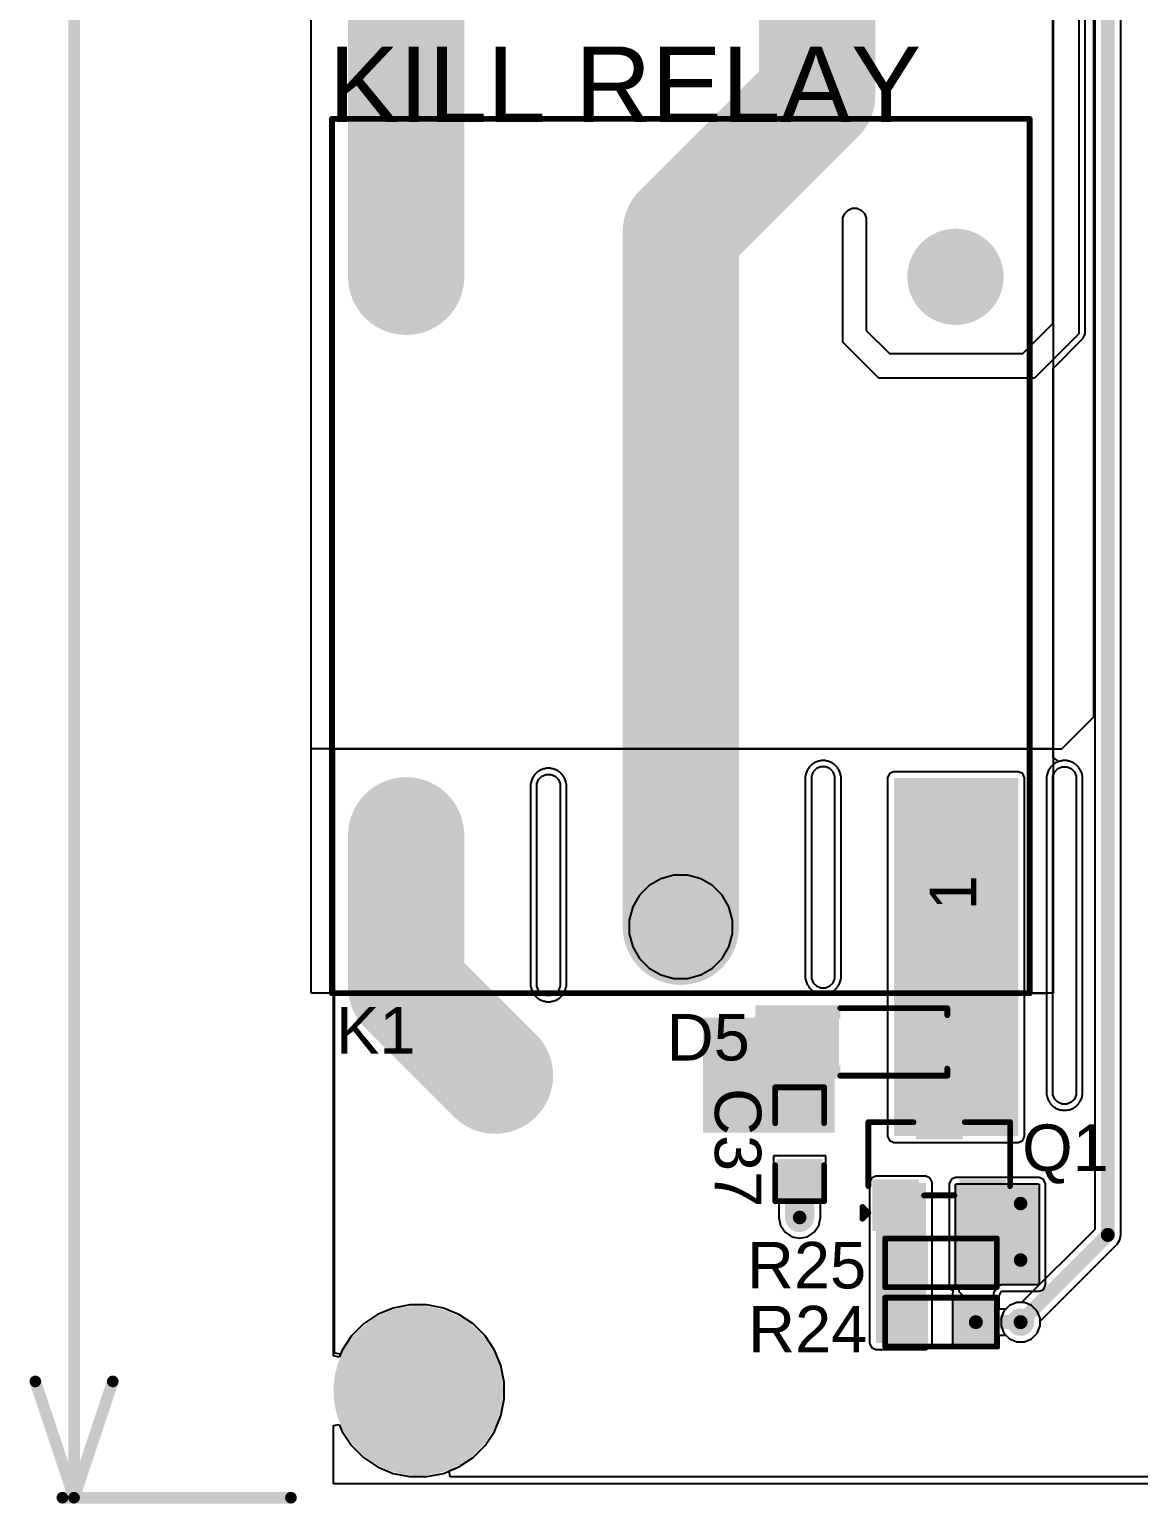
# Model space of a CAD drawing. Header units: millimetres. Extents: x -0.34 to 5.78, y -0.39 to 4.37.
# Drawn here: x -0.334 to 0.619, y -0.097 to 1.171 of the extents above; entities that cross this region are included whole.
import ezdxf

# ---------------------------------------------------------------- set-up
doc = ezdxf.new("R2010")
doc.units = ezdxf.units.MM
doc.header["$MEASUREMENT"] = 0
for name, color, linetype in [('BottomLayer', 5, 'Continuous'), ('BottomSolder', 6, 'Continuous'), ('Mechanical1', 6, 'Continuous'), ('MultiLayer', 9, 'Continuous'), ('PadHoleLayer', 156, 'Continuous'), ('TopLayer', 1, 'Continuous'), ('TopOverlay', 2, 'Continuous'), ('TopPaste', 8, 'Continuous'), ('TopSolder', 216, 'Continuous'), ('ViaHoleLayer', 16, 'Continuous')]:
    doc.layers.add(name, color=color, linetype=linetype)
doc.styles.add('Arial', font='', dxfattribs={"height": 0.2})
doc.styles.get('Arial').set_extended_font_data('Arial')

# ---------------------------------------------------------------- blocks, each defined once
blk = doc.blocks.new('R___0603_46')
at = {"layer": 'TopLayer'}
for points in [[(-0.015, 0.0175), (-0.015, -0.0175), (-0.045, -0.0175), (-0.045, 0.0175)], [(0.045, 0.0175), (0.045, -0.0175), (0.015, -0.0175), (0.015, 0.0175)]]:
    blk.add_hatch(color=1, dxfattribs=at).paths.add_polyline_path(points)
at = {"layer": 'TopPaste'}
for points in [[(-0.015, 0.0175), (-0.015, -0.0175), (-0.045, -0.0175), (-0.045, 0.0175)], [(0.045, 0.0175), (0.045, -0.0175), (0.015, -0.0175), (0.015, 0.0175)]]:
    blk.add_hatch(color=8, dxfattribs=at).paths.add_polyline_path(points)
at = {"layer": 'TopSolder'}
for points in [[(-0.011, 0.0215), (-0.011, -0.0215), (-0.049, -0.0215), (-0.049, 0.0215)], [(0.049, 0.0215), (0.049, -0.0215), (0.011, -0.0215), (0.011, 0.0215)]]:
    blk.add_hatch(color=216, dxfattribs=at).paths.add_polyline_path(points)
at = {"layer": 'TopOverlay', "const_width": 0.005}
for points in [[(0.048, 0.021), (-0.048, 0.021)], [(-0.048, 0.021), (-0.048, -0.021)], [(0.048, 0.021), (0.048, -0.021)], [(0.048, -0.021), (-0.048, -0.021)]]:
    blk.add_lwpolyline(points, dxfattribs=at)
at = {"layer": 'TopOverlay', "const_width": 0.0025}
for points in [[(-0.04925, 0.021, 1), (-0.04675, 0.021, 1)], [(-0.04925, 0.021, 1), (-0.04675, 0.021, 1)], [(0.04675, 0.021, 1), (0.04925, 0.021, 1)], [(0.04675, 0.021, 1), (0.04925, 0.021, 1)], [(-0.04925, -0.021, 1), (-0.04675, -0.021, 1)], [(-0.04925, -0.021, 1), (-0.04675, -0.021, 1)], [(0.04675, -0.021, 1), (0.04925, -0.021, 1)], [(0.04675, -0.021, 1), (0.04925, -0.021, 1)]]:
    blk.add_lwpolyline(points, format="xyb", close=True, dxfattribs=at)
blk = doc.blocks.new('R___0603_47')
at = {"layer": 'TopLayer'}
for points in [[(-0.015, 0.0175), (-0.015, -0.0175), (-0.045, -0.0175), (-0.045, 0.0175)], [(0.045, 0.0175), (0.045, -0.0175), (0.015, -0.0175), (0.015, 0.0175)]]:
    blk.add_hatch(color=1, dxfattribs=at).paths.add_polyline_path(points)
at = {"layer": 'TopPaste'}
for points in [[(-0.015, 0.0175), (-0.015, -0.0175), (-0.045, -0.0175), (-0.045, 0.0175)], [(0.045, 0.0175), (0.045, -0.0175), (0.015, -0.0175), (0.015, 0.0175)]]:
    blk.add_hatch(color=8, dxfattribs=at).paths.add_polyline_path(points)
at = {"layer": 'TopSolder'}
for points in [[(-0.011, 0.0215), (-0.011, -0.0215), (-0.049, -0.0215), (-0.049, 0.0215)], [(0.049, 0.0215), (0.049, -0.0215), (0.011, -0.0215), (0.011, 0.0215)]]:
    blk.add_hatch(color=216, dxfattribs=at).paths.add_polyline_path(points)
at = {"layer": 'TopOverlay', "const_width": 0.005}
for points in [[(0.048, 0.021), (-0.048, 0.021)], [(-0.048, 0.021), (-0.048, -0.021)], [(0.048, 0.021), (0.048, -0.021)], [(0.048, -0.021), (-0.048, -0.021)]]:
    blk.add_lwpolyline(points, dxfattribs=at)
at = {"layer": 'TopOverlay', "const_width": 0.0025}
for points in [[(-0.04925, 0.021, 1), (-0.04675, 0.021, 1)], [(-0.04925, 0.021, 1), (-0.04675, 0.021, 1)], [(0.04675, 0.021, 1), (0.04925, 0.021, 1)], [(0.04675, 0.021, 1), (0.04925, 0.021, 1)], [(-0.04925, -0.021, 1), (-0.04675, -0.021, 1)], [(-0.04925, -0.021, 1), (-0.04675, -0.021, 1)], [(0.04675, -0.021, 1), (0.04925, -0.021, 1)], [(0.04675, -0.021, 1), (0.04925, -0.021, 1)]]:
    blk.add_lwpolyline(points, format="xyb", close=True, dxfattribs=at)
blk = doc.blocks.new('SOT_23_72')
at = {"layer": 'TopLayer'}
for points in [[(-0.0161, 0.0575), (0.0161, 0.0575), (0.0161, 0.0213), (-0.0161, 0.0213)], [(-0.0535, -0.0213), (-0.0213, -0.0213), (-0.0213, -0.0575), (-0.0535, -0.0575)], [(0.0213, -0.0213), (0.0535, -0.0213), (0.0535, -0.0575), (0.0213, -0.0575)]]:
    blk.add_hatch(color=1, dxfattribs=at).paths.add_polyline_path(points)
at = {"layer": 'TopPaste'}
for points in [[(-0.0161, 0.0575), (0.0161, 0.0575), (0.0161, 0.0213), (-0.0161, 0.0213)], [(-0.0535, -0.0213), (-0.0213, -0.0213), (-0.0213, -0.0575), (-0.0535, -0.0575)], [(0.0213, -0.0213), (0.0535, -0.0213), (0.0535, -0.0575), (0.0213, -0.0575)]]:
    blk.add_hatch(color=8, dxfattribs=at).paths.add_polyline_path(points)
at = {"layer": 'TopSolder'}
for points in [[(-0.0201, 0.0615), (0.0201, 0.0615), (0.0201, 0.0173), (-0.0201, 0.0173)], [(-0.0575, -0.0173), (-0.0173, -0.0173), (-0.0173, -0.0615), (-0.0575, -0.0615)], [(0.0173, -0.0173), (0.0575, -0.0173), (0.0575, -0.0615), (0.0173, -0.0615)]]:
    blk.add_hatch(color=216, dxfattribs=at).paths.add_polyline_path(points)
at = {"layer": 'TopOverlay', "const_width": 0.005}
for points in [[(-0.061, -0.023), (-0.061, 0.032)], [(-0.061, 0.032), (-0.022, 0.032)], [(0.022, 0.032), (0.061, 0.032)], [(0.061, -0.023), (0.061, 0.032)], [(-0.013, -0.031), (0.013, -0.031)], [(-0.066, -0.041), (-0.061, -0.046)], [(-0.066, -0.051), (-0.066, -0.041)], [(-0.066, -0.051), (-0.061, -0.046)]]:
    blk.add_lwpolyline(points, dxfattribs=at)
at = {"layer": 'TopOverlay', "const_width": 0.0025}
for points in [[(-0.0622, 0.032, 1), (-0.0597, 0.032, 1)], [(-0.0622, 0.032, 1), (-0.0597, 0.032, 1)], [(-0.0232, 0.032, 1), (-0.0208, 0.032, 1)], [(0.0208, 0.032, 1), (0.0232, 0.032, 1)], [(0.0597, 0.032, 1), (0.0622, 0.032, 1)], [(0.0597, 0.032, 1), (0.0622, 0.032, 1)], [(-0.0622, -0.023, 1), (-0.0597, -0.023, 1)], [(0.0597, -0.023, 1), (0.0622, -0.023, 1)], [(-0.0143, -0.031, 1), (-0.0118, -0.031, 1)], [(0.0118, -0.031, 1), (0.0143, -0.031, 1)], [(-0.0673, -0.041, 1), (-0.0648, -0.041, 1)], [(-0.0673, -0.041, 1), (-0.0648, -0.041, 1)], [(-0.0673, -0.051, 1), (-0.0648, -0.051, 1)], [(-0.0673, -0.051, 1), (-0.0648, -0.051, 1)], [(-0.0622, -0.046, 1), (-0.0597, -0.046, 1)], [(-0.0622, -0.046, 1), (-0.0597, -0.046, 1)]]:
    blk.add_lwpolyline(points, format="xyb", close=True, dxfattribs=at)
blk = doc.blocks.new('HF3FA_012_ZSTF_136__257__85')
at = {"layer": 'BottomLayer'}
h = blk.add_hatch(color=5, dxfattribs=at)
edge = h.paths.add_edge_path()
edge.add_arc((-0.2008, 0.2362), 0.0394, 0, 360)
h = blk.add_hatch(color=5, dxfattribs=at)
edge = h.paths.add_edge_path()
edge.add_arc((0.2795, 0.2362), 0.0394, 0, 360)
h = blk.add_hatch(color=5, dxfattribs=at)
edge = h.paths.add_edge_path()
edge.add_arc((-0.2795, 0), 0.0394, 0, 360)
blk.add_hatch(color=5, dxfattribs=at).paths.add_polyline_path([(-0.2402, -0.1968), (-0.1614, -0.1968), (-0.1614, -0.2756), (-0.2402, -0.2756)])
h = blk.add_hatch(color=5, dxfattribs=at)
edge = h.paths.add_edge_path()
edge.add_arc((0.2795, -0.2362), 0.0394, 0, 360)
at = {"layer": 'BottomSolder'}
h = blk.add_hatch(color=6, dxfattribs=at)
edge = h.paths.add_edge_path()
edge.add_arc((-0.2008, 0.2362), 0.0414, 0, 360)
h = blk.add_hatch(color=6, dxfattribs=at)
edge = h.paths.add_edge_path()
edge.add_arc((0.2795, 0.2362), 0.0414, 0, 360)
h = blk.add_hatch(color=6, dxfattribs=at)
edge = h.paths.add_edge_path()
edge.add_arc((-0.2795, 0), 0.0414, 0, 360)
blk.add_hatch(color=6, dxfattribs=at).paths.add_polyline_path([(-0.2422, -0.1948), (-0.1594, -0.1948), (-0.1594, -0.2776), (-0.2422, -0.2776)])
h = blk.add_hatch(color=6, dxfattribs=at)
edge = h.paths.add_edge_path()
edge.add_arc((0.2795, -0.2362), 0.0414, 0, 360)
at = {"layer": 'MultiLayer'}
h = blk.add_hatch(color=9, dxfattribs=at)
edge = h.paths.add_edge_path()
edge.add_arc((-0.2008, 0.2362), 0.0394, 0, 360)
h = blk.add_hatch(color=9, dxfattribs=at)
edge = h.paths.add_edge_path()
edge.add_arc((0.2795, 0.2362), 0.0394, 0, 360)
h = blk.add_hatch(color=9, dxfattribs=at)
edge = h.paths.add_edge_path()
edge.add_arc((-0.2795, 0), 0.0394, 0, 360)
blk.add_hatch(color=9, dxfattribs=at).paths.add_polyline_path([(-0.2402, -0.1968), (-0.1614, -0.1968), (-0.1614, -0.2756), (-0.2402, -0.2756)])
h = blk.add_hatch(color=9, dxfattribs=at)
edge = h.paths.add_edge_path()
edge.add_arc((0.2795, -0.2362), 0.0394, 0, 360)
at = {"layer": 'PadHoleLayer'}
h = blk.add_hatch(color=156, dxfattribs=at)
edge = h.paths.add_edge_path()
edge.add_arc((-0.2008, 0.2362), 0.0256, 0, 360)
h = blk.add_hatch(color=156, dxfattribs=at)
edge = h.paths.add_edge_path()
edge.add_arc((0.2795, 0.2362), 0.0256, 0, 360)
h = blk.add_hatch(color=156, dxfattribs=at)
edge = h.paths.add_edge_path()
edge.add_arc((-0.2795, 0), 0.0256, 0, 360)
h = blk.add_hatch(color=156, dxfattribs=at)
edge = h.paths.add_edge_path()
edge.add_arc((-0.2008, -0.2362), 0.0256, 0, 360)
h = blk.add_hatch(color=156, dxfattribs=at)
edge = h.paths.add_edge_path()
edge.add_arc((0.2795, -0.2362), 0.0256, 0, 360)
at = {"layer": 'TopLayer'}
h = blk.add_hatch(color=1, dxfattribs=at)
edge = h.paths.add_edge_path()
edge.add_arc((-0.2008, 0.2362), 0.0394, 0, 360)
h = blk.add_hatch(color=1, dxfattribs=at)
edge = h.paths.add_edge_path()
edge.add_arc((0.2795, 0.2362), 0.0394, 0, 360)
h = blk.add_hatch(color=1, dxfattribs=at)
edge = h.paths.add_edge_path()
edge.add_arc((-0.2795, 0), 0.0394, 0, 360)
blk.add_hatch(color=1, dxfattribs=at).paths.add_polyline_path([(-0.2402, -0.1968), (-0.1614, -0.1968), (-0.1614, -0.2756), (-0.2402, -0.2756)])
h = blk.add_hatch(color=1, dxfattribs=at)
edge = h.paths.add_edge_path()
edge.add_arc((0.2795, -0.2362), 0.0394, 0, 360)
at = {"layer": 'TopSolder'}
h = blk.add_hatch(color=216, dxfattribs=at)
edge = h.paths.add_edge_path()
edge.add_arc((-0.2008, 0.2362), 0.0414, 0, 360)
h = blk.add_hatch(color=216, dxfattribs=at)
edge = h.paths.add_edge_path()
edge.add_arc((0.2795, 0.2362), 0.0414, 0, 360)
h = blk.add_hatch(color=216, dxfattribs=at)
edge = h.paths.add_edge_path()
edge.add_arc((-0.2795, 0), 0.0414, 0, 360)
blk.add_hatch(color=216, dxfattribs=at).paths.add_polyline_path([(-0.2422, -0.1948), (-0.1594, -0.1948), (-0.1594, -0.2776), (-0.2422, -0.2776)])
h = blk.add_hatch(color=216, dxfattribs=at)
edge = h.paths.add_edge_path()
edge.add_arc((0.2795, -0.2362), 0.0414, 0, 360)
at = {"layer": 'TopOverlay', "const_width": 0.005}
for points in [[(0.4154, 0.3), (-0.3366, 0.3)], [(-0.3366, 0.3), (-0.3366, -0.3)], [(0.4154, 0.3), (0.4154, -0.3)], [(0.4154, -0.3), (-0.3366, -0.3)]]:
    blk.add_lwpolyline(points, dxfattribs=at)
at = {"layer": 'TopOverlay', "const_width": 0.0025}
for points in [[(-0.3379, 0.3, 1), (-0.3354, 0.3, 1)], [(-0.3379, 0.3, 1), (-0.3354, 0.3, 1)], [(0.4141, 0.3, 1), (0.4166, 0.3, 1)], [(0.4141, 0.3, 1), (0.4166, 0.3, 1)], [(-0.3379, -0.3, 1), (-0.3354, -0.3, 1)], [(-0.3379, -0.3, 1), (-0.3354, -0.3, 1)], [(0.4141, -0.3, 1), (0.4166, -0.3, 1)], [(0.4141, -0.3, 1), (0.4166, -0.3, 1)]]:
    blk.add_lwpolyline(points, format="xyb", close=True, dxfattribs=at)
at = {"layer": 'TopOverlay'}
blk.add_text('1', height=0.04, dxfattribs=at).set_placement((-0.265, -0.254))
blk = doc.blocks.new('SOD_123_95')
at = {"layer": 'TopLayer'}
for points in [[(-0.0433, 0.0177), (-0.0433, -0.0177), (-0.0807, -0.0177), (-0.0807, 0.0177)], [(0.0807, 0.0177), (0.0807, -0.0177), (0.0433, -0.0177), (0.0433, 0.0177)]]:
    blk.add_hatch(color=1, dxfattribs=at).paths.add_polyline_path(points)
at = {"layer": 'TopOverlay'}
for points in [[(0.038, 0.02), (0.111, 0.02), (0.111, 0.0315), (0.038, 0.0315)], [(0.0835, -0.031), (0.111, -0.031), (0.111, 0.031), (0.0835, 0.031)], [(0.038, -0.0315), (0.111, -0.0315), (0.111, -0.02), (0.038, -0.02)]]:
    blk.add_hatch(color=2, dxfattribs=at).paths.add_polyline_path(points)
at = {"layer": 'TopPaste'}
for points in [[(-0.0433, 0.0177), (-0.0433, -0.0177), (-0.0807, -0.0177), (-0.0807, 0.0177)], [(0.0807, 0.0177), (0.0807, -0.0177), (0.0433, -0.0177), (0.0433, 0.0177)]]:
    blk.add_hatch(color=8, dxfattribs=at).paths.add_polyline_path(points)
at = {"layer": 'TopSolder'}
for points in [[(-0.0393, 0.0217), (-0.0393, -0.0217), (-0.0847, -0.0217), (-0.0847, 0.0217)], [(0.0847, 0.0217), (0.0847, -0.0217), (0.0393, -0.0217), (0.0393, 0.0217)]]:
    blk.add_hatch(color=216, dxfattribs=at).paths.add_polyline_path(points)
at = {"layer": 'TopOverlay', "const_width": 0.005}
for points in [[(-0.054, 0.029), (-0.054, 0.023)], [(0.038, 0.029), (-0.054, 0.029)], [(-0.054, -0.023), (-0.054, -0.029)], [(0.038, -0.029), (-0.054, -0.029)]]:
    blk.add_lwpolyline(points, dxfattribs=at)
at = {"layer": 'TopOverlay', "const_width": 0.0025}
for points in [[(-0.0552, 0.029, 1), (-0.0527, 0.029, 1)], [(-0.0552, 0.029, 1), (-0.0527, 0.029, 1)], [(-0.0552, 0.023, 1), (-0.0527, 0.023, 1)], [(0.0368, 0.029, 1), (0.0393, 0.029, 1)], [(-0.0552, -0.023, 1), (-0.0527, -0.023, 1)], [(-0.0552, -0.029, 1), (-0.0527, -0.029, 1)], [(-0.0552, -0.029, 1), (-0.0527, -0.029, 1)], [(0.0368, -0.029, 1), (0.0393, -0.029, 1)]]:
    blk.add_lwpolyline(points, format="xyb", close=True, dxfattribs=at)
blk = doc.blocks.new('C___0603_113')
at = {"layer": 'TopLayer'}
for points in [[(-0.015, 0.0175), (-0.015, -0.0175), (-0.045, -0.0175), (-0.045, 0.0175)], [(0.045, 0.0175), (0.045, -0.0175), (0.015, -0.0175), (0.015, 0.0175)]]:
    blk.add_hatch(color=1, dxfattribs=at).paths.add_polyline_path(points)
at = {"layer": 'TopPaste'}
for points in [[(-0.015, 0.0175), (-0.015, -0.0175), (-0.045, -0.0175), (-0.045, 0.0175)], [(0.045, 0.0175), (0.045, -0.0175), (0.015, -0.0175), (0.015, 0.0175)]]:
    blk.add_hatch(color=8, dxfattribs=at).paths.add_polyline_path(points)
at = {"layer": 'TopSolder'}
for points in [[(-0.0126, 0.0199), (-0.0126, -0.0199), (-0.0474, -0.0199), (-0.0474, 0.0199)], [(0.0474, 0.0199), (0.0474, -0.0199), (0.0126, -0.0199), (0.0126, 0.0199)]]:
    blk.add_hatch(color=216, dxfattribs=at).paths.add_polyline_path(points)
at = {"layer": 'TopOverlay', "const_width": 0.005}
for points in [[(-0.018, 0.021), (-0.049, 0.021)], [(-0.049, -0.021), (-0.049, 0.021)], [(0.049, 0.021), (0.018, 0.021)], [(0.049, -0.021), (0.049, 0.021)], [(-0.018, -0.021), (-0.049, -0.021)], [(0.049, -0.021), (0.018, -0.021)]]:
    blk.add_lwpolyline(points, dxfattribs=at)
at = {"layer": 'TopOverlay', "const_width": 0.0025}
for points in [[(-0.0503, 0.021, 1), (-0.0478, 0.021, 1)], [(-0.0503, 0.021, 1), (-0.0478, 0.021, 1)], [(-0.0192, 0.021, 1), (-0.0168, 0.021, 1)], [(0.0168, 0.021, 1), (0.0192, 0.021, 1)], [(0.0478, 0.021, 1), (0.0503, 0.021, 1)], [(0.0478, 0.021, 1), (0.0503, 0.021, 1)], [(-0.0503, -0.021, 1), (-0.0478, -0.021, 1)], [(-0.0503, -0.021, 1), (-0.0478, -0.021, 1)], [(-0.0192, -0.021, 1), (-0.0168, -0.021, 1)], [(0.0168, -0.021, 1), (0.0192, -0.021, 1)], [(0.0478, -0.021, 1), (0.0503, -0.021, 1)], [(0.0478, -0.021, 1), (0.0503, -0.021, 1)]]:
    blk.add_lwpolyline(points, format="xyb", close=True, dxfattribs=at)

msp = doc.modelspace()

# ---------------------------------------------------------------- hatches: boundary and pattern name
at = {"layer": 'BottomLayer'}
h = msp.add_hatch(color=5, dxfattribs=at)
edge = h.paths.add_edge_path()
edge.add_arc((0.518, 0.161), 0.0118, 0, 360)
h = msp.add_hatch(color=5, dxfattribs=at)
edge = h.paths.add_edge_path()
edge.add_arc((0.328, 0.149), 0.0118, 0, 360)
h = msp.add_hatch(color=5, dxfattribs=at)
edge = h.paths.add_edge_path()
edge.add_arc((0.518, 0.1124), 0.0118, 0, 360)
h = msp.add_hatch(color=5, dxfattribs=at)
edge = h.paths.add_edge_path()
edge.add_arc((0, 0), 0.0689, 0, 360)
h = msp.add_hatch(color=5, dxfattribs=at)
edge = h.paths.add_edge_path()
edge.add_arc((0.518, 0.059), 0.0118, 0, 360)
at = {"layer": 'BottomSolder'}
h = msp.add_hatch(color=6, dxfattribs=at)
edge = h.paths.add_edge_path()
edge.add_arc((0.518, 0.161), 0.00991, 0, 360)
h = msp.add_hatch(color=6, dxfattribs=at)
edge = h.paths.add_edge_path()
edge.add_arc((0.328, 0.149), 0.00991, 0, 360)
h = msp.add_hatch(color=6, dxfattribs=at)
edge = h.paths.add_edge_path()
edge.add_arc((0.518, 0.1124), 0.00991, 0, 360)
h = msp.add_hatch(color=6, dxfattribs=at)
edge = h.paths.add_edge_path()
edge.add_arc((0, 0), 0.0729, 0, 360)
h = msp.add_hatch(color=6, dxfattribs=at)
edge = h.paths.add_edge_path()
edge.add_arc((0.518, 0.059), 0.00991, 0, 360)
at = {"layer": 'MultiLayer'}
h = msp.add_hatch(color=9, dxfattribs=at)
edge = h.paths.add_edge_path()
edge.add_arc((0, 0), 0.0689, 0, 360)
at = {"layer": 'PadHoleLayer'}
h = msp.add_hatch(color=156, dxfattribs=at)
edge = h.paths.add_edge_path()
edge.add_arc((0, 0), 0.0591, 0, 360)
at = {"layer": 'TopLayer'}
for points in [[(0.516, 0.219), (0.516, 0.527), (0.409, 0.527), (0.409, 0.219)], [(0.245, 0.222), (0.358, 0.222), (0.358, 0.321), (0.245, 0.321)], [(0.4365, 0.041), (0.4365, 0.179), (0.3935, 0.179), (0.3935, 0.041)], [(0.534, 0.091), (0.534, 0.178), (0.462, 0.178), (0.462, 0.091)]]:
    msp.add_hatch(color=1, dxfattribs=at).paths.add_polyline_path(points)
h = msp.add_hatch(color=1, dxfattribs=at)
edge = h.paths.add_edge_path()
edge.add_arc((0.518, 0.161), 0.0118, 0, 360)
h = msp.add_hatch(color=1, dxfattribs=at)
edge = h.paths.add_edge_path()
edge.add_arc((0.328, 0.149), 0.0118, 0, 360)
h = msp.add_hatch(color=1, dxfattribs=at)
edge = h.paths.add_edge_path()
edge.add_arc((0.518, 0.1124), 0.0118, 0, 360)
h = msp.add_hatch(color=1, dxfattribs=at)
edge = h.paths.add_edge_path()
edge.add_arc((0, 0), 0.0689, 0, 360)
h = msp.add_hatch(color=1, dxfattribs=at)
edge = h.paths.add_edge_path()
edge.add_arc((0.518, 0.059), 0.0118, 0, 360)
at = {"layer": 'TopSolder'}
h = msp.add_hatch(color=216, dxfattribs=at)
edge = h.paths.add_edge_path()
edge.add_arc((0.518, 0.161), 0.00991, 0, 360)
h = msp.add_hatch(color=216, dxfattribs=at)
edge = h.paths.add_edge_path()
edge.add_arc((0.328, 0.149), 0.00991, 0, 360)
h = msp.add_hatch(color=216, dxfattribs=at)
edge = h.paths.add_edge_path()
edge.add_arc((0.518, 0.1124), 0.00991, 0, 360)
h = msp.add_hatch(color=216, dxfattribs=at)
edge = h.paths.add_edge_path()
edge.add_arc((0, 0), 0.0729, 0, 360)
h = msp.add_hatch(color=216, dxfattribs=at)
edge = h.paths.add_edge_path()
edge.add_arc((0.518, 0.059), 0.00991, 0, 360)
at = {"layer": 'ViaHoleLayer'}
h = msp.add_hatch(color=16, dxfattribs=at)
edge = h.paths.add_edge_path()
edge.add_arc((0.518, 0.161), 0.00591, 0, 360)
h = msp.add_hatch(color=16, dxfattribs=at)
edge = h.paths.add_edge_path()
edge.add_arc((0.328, 0.149), 0.00591, 0, 360)
h = msp.add_hatch(color=16, dxfattribs=at)
edge = h.paths.add_edge_path()
edge.add_arc((0.518, 0.1124), 0.00591, 0, 360)
h = msp.add_hatch(color=16, dxfattribs=at)
edge = h.paths.add_edge_path()
edge.add_arc((0.518, 0.059), 0.00591, 0, 360)

# ---------------------------------------------------------------- linework, layer by layer
at = {"layer": 'BottomLayer'}
for p, q in [((-0.092, 0.342), (-0.092, 1.782)), ((0.5818, 1.7004), (0.5818, 0.1386)), ((0.6042, 0.134), (0.6042, 1.705)), ((0.546, 1.6476), (0.546, 0.342)), ((0.5734, 0.909), (0.5734, 1.19)), ((0.546, 0.8793), (0.5718, 0.9052)), ((0.5718, 0.9052), (0.5734, 0.909)), ((0.5734, 0.909), (0.5734, 0.909)), ((0.546, 0.5446), (0.546, 0.8793)), ((0.551, 0.5413), (0.546, 0.5446)), ((0.5517, 0.5416), (0.551, 0.5413)), ((0.5528, 0.5416), (0.5517, 0.5416)), ((0.5538, 0.5421), (0.5528, 0.5416)), ((0.5578, 0.5421), (0.5538, 0.5421)), ((0.5588, 0.5416), (0.5578, 0.5421)), ((0.5598, 0.5416), (0.5588, 0.5416)), ((0.5635, 0.5401), (0.5598, 0.5416)), ((0.5643, 0.5394), (0.5635, 0.5401)), ((0.5653, 0.5389), (0.5643, 0.5394)), ((0.5681, 0.5361), (0.5653, 0.5389)), ((0.5685, 0.5351), (0.5681, 0.5361)), ((0.5693, 0.5344), (0.5685, 0.5351)), ((0.5708, 0.5307), (0.5693, 0.5344)), ((0.5708, 0.5296), (0.5708, 0.5307)), ((0.5712, 0.5286), (0.5708, 0.5296)), ((0.5712, 0.2546), (0.5712, 0.5286)), ((0.546, 0.342), (-0.092, 0.342)), ((-0.073, 0.0299), (-0.073, 0.342)), ((-0.073, 0.342), (0.0988, 0.342)), ((0.0988, 0.342), (0.0993, 0.3415)), ((0.0993, 0.3415), (0.0997, 0.3405)), ((0.0997, 0.3405), (0.1025, 0.3377)), ((0.1025, 0.3377), (0.1035, 0.3373)), ((0.1035, 0.3373), (0.1043, 0.3365)), ((0.1043, 0.3365), (0.1079, 0.335)), ((0.1079, 0.335), (0.109, 0.335)), ((0.109, 0.335), (0.11, 0.3346)), ((0.11, 0.3346), (0.114, 0.3346)), ((0.114, 0.3346), (0.115, 0.335)), ((0.115, 0.335), (0.1161, 0.335)), ((0.1161, 0.335), (0.1197, 0.3365)), ((0.1197, 0.3365), (0.1205, 0.3373)), ((0.1205, 0.3373), (0.1215, 0.3377)), ((0.1215, 0.3377), (0.1243, 0.3405)), ((0.1243, 0.3405), (0.1247, 0.3415)), ((0.1247, 0.3415), (0.1252, 0.342)), ((0.1252, 0.342), (0.3432, 0.342)), ((0.3432, 0.342), (0.3442, 0.3416)), ((0.3442, 0.3416), (0.3452, 0.3416)), ((0.3452, 0.3416), (0.3462, 0.3412)), ((0.3462, 0.3412), (0.3502, 0.3412)), ((0.3502, 0.3412), (0.3512, 0.3416)), ((0.3512, 0.3416), (0.3523, 0.3416)), ((0.3523, 0.3416), (0.3533, 0.342)), ((0.3533, 0.342), (0.5404, 0.342)), ((0.5404, 0.342), (0.5404, 0.2546)), ((0.5404, 0.2546), (0.5408, 0.2536)), ((0.5408, 0.2536), (0.5408, 0.2525)), ((0.5708, 0.2536), (0.5712, 0.2546)), ((0.5708, 0.2525), (0.5708, 0.2536)), ((0.5408, 0.2525), (0.5423, 0.2489)), ((0.5423, 0.2489), (0.5431, 0.2481)), ((0.5431, 0.2481), (0.5435, 0.2471)), ((0.5435, 0.2471), (0.5463, 0.2443)), ((0.5463, 0.2443), (0.5473, 0.2439)), ((0.5473, 0.2439), (0.548, 0.2431)), ((0.548, 0.2431), (0.5517, 0.2416)), ((0.5517, 0.2416), (0.5528, 0.2416)), ((0.5528, 0.2416), (0.5538, 0.2412)), ((0.5538, 0.2412), (0.5578, 0.2412)), ((0.5578, 0.2412), (0.5588, 0.2416)), ((0.5588, 0.2416), (0.5598, 0.2416)), ((0.5598, 0.2416), (0.5635, 0.2431)), ((0.5635, 0.2431), (0.5643, 0.2439)), ((0.5643, 0.2439), (0.5653, 0.2443)), ((0.5653, 0.2443), (0.5681, 0.2471)), ((0.5681, 0.2471), (0.5685, 0.2481)), ((0.5685, 0.2481), (0.5693, 0.2489)), ((0.5693, 0.2489), (0.5708, 0.2525)), ((0.5818, 0.1386), (0.5189, 0.0758)), ((0.6009, 0.1261), (0.6034, 0.1297)), ((0.6034, 0.1297), (0.6042, 0.134)), ((0.5348, 0.0599), (0.6009, 0.1261)), ((0.6009, 0.1261), (0.6009, 0.1261)), ((-0.035, 0.0655), (-0.0471, 0.0574)), ((-0.0216, 0.0711), (-0.035, 0.0655)), ((-0.0073, 0.0739), (-0.0216, 0.0711)), ((0.0073, 0.0739), (-0.0073, 0.0739)), ((0.0216, 0.0711), (0.0073, 0.0739)), ((0.035, 0.0655), (0.0216, 0.0711)), ((0.0471, 0.0574), (0.035, 0.0655)), ((0.5037, 0.0685), (0.5012, 0.0623)), ((0.5085, 0.0733), (0.5037, 0.0685)), ((0.5147, 0.0758), (0.5085, 0.0733)), ((0.5189, 0.0758), (0.5147, 0.0758)), ((-0.0471, 0.0574), (-0.0574, 0.0471)), ((0.0574, 0.0471), (0.0471, 0.0574)), ((0.5012, 0.0623), (0.5012, 0.0557)), ((0.5012, 0.0557), (0.5037, 0.0495)), ((0.5323, 0.0495), (0.5348, 0.0557)), ((0.5348, 0.0557), (0.5348, 0.0599)), ((-0.0574, 0.0471), (-0.0655, 0.035)), ((0.0655, 0.035), (0.0574, 0.0471)), ((0.5037, 0.0495), (0.5085, 0.0447)), ((0.5085, 0.0447), (0.5147, 0.0422)), ((0.5147, 0.0422), (0.5213, 0.0422)), ((0.5213, 0.0422), (0.5275, 0.0447)), ((0.5275, 0.0447), (0.5323, 0.0495)), ((-0.068, 0.0289), (-0.073, 0.0299)), ((-0.0655, 0.035), (-0.068, 0.0289)), ((0.0711, 0.0216), (0.0655, 0.035)), ((0.0739, 0.0073), (0.0711, 0.0216)), ((0.0739, -0.0073), (0.0739, 0.0073)), ((0.0711, -0.0216), (0.0739, -0.0073)), ((0.0655, -0.035), (0.0711, -0.0216)), ((-0.073, -0.0299), (-0.068, -0.0289)), ((-0.073, -0.08), (-0.073, -0.0299)), ((-0.068, -0.0289), (-0.0655, -0.035)), ((-0.0655, -0.035), (-0.0574, -0.0471)), ((0.0574, -0.0471), (0.0655, -0.035)), ((-0.0574, -0.0471), (-0.0471, -0.0574)), ((0.0471, -0.0574), (0.0574, -0.0471)), ((-0.0471, -0.0574), (-0.035, -0.0655)), ((0.035, -0.0655), (0.0471, -0.0574)), ((-0.035, -0.0655), (-0.0216, -0.0711)), ((-0.0216, -0.0711), (-0.0073, -0.0739)), ((-0.0073, -0.0739), (0.0073, -0.0739)), ((0.0073, -0.0739), (0.0216, -0.0711)), ((0.0216, -0.0711), (0.035, -0.0655)), ((0.767, -0.08), (-0.073, -0.08))]:
    msp.add_line(p, q, dxfattribs=at)
for points, const_width in [([(0.593, 0.134), (0.593, 1.705)], 0.012), ([(0.343, 1.114), (0.343, 1.394)], 0.1), ([(0.2258, 0.9968), (0.343, 1.114)], 0.1), ([(0.2258, 0.399), (0.2258, 0.9968)], 0.1), ([(0.518, 0.059), (0.593, 0.134)], 0.012)]:
    msp.add_lwpolyline(points, dxfattribs=dict(at, const_width=const_width))
for points, const_width in [([(0.318, 1.114, 1), (0.368, 1.114, 1)], 0.05), ([(0.318, 1.114, 1), (0.368, 1.114, 1)], 0.05), ([(0.2008, 0.9968, 1), (0.2508, 0.9968, 1)], 0.05), ([(0.2008, 0.9968, 1), (0.2508, 0.9968, 1)], 0.05), ([(0.2008, 0.399, 1), (0.2508, 0.399, 1)], 0.05), ([(0.59, 0.134, 1), (0.596, 0.134, 1)], 0.006), ([(0.59, 0.134, 1), (0.596, 0.134, 1)], 0.006), ([(0.515, 0.059, 1), (0.521, 0.059, 1)], 0.006)]:
    msp.add_lwpolyline(points, format="xyb", close=True, dxfattribs=dict(at, const_width=const_width))
at = {"layer": 'Mechanical1', "const_width": 0.01}
for points in [[(-0.296, -0.092), (-0.296, 1.453)], [(-0.3293, 0.008), (-0.296, -0.092)], [(-0.296, -0.092), (-0.2627, 0.008)], [(-0.306, -0.092), (-0.1095, -0.092)]]:
    msp.add_lwpolyline(points, dxfattribs=at)
at = {"layer": 'Mechanical1', "const_width": 0.005}
for points in [[(-0.3318, 0.008, 1), (-0.3268, 0.008, 1)], [(-0.2652, 0.008, 1), (-0.2602, 0.008, 1)], [(-0.3085, -0.092, 1), (-0.3035, -0.092, 1)], [(-0.2985, -0.092, 1), (-0.2935, -0.092, 1)], [(-0.2985, -0.092, 1), (-0.2935, -0.092, 1)], [(-0.2985, -0.092, 1), (-0.2935, -0.092, 1)], [(-0.112, -0.092, 1), (-0.107, -0.092, 1)]]:
    msp.add_lwpolyline(points, format="xyb", close=True, dxfattribs=at)
at = {"layer": 'MultiLayer'}
for p, q in [((0.568, 1.19), (0.568, 0.909)), ((0.5458, 0.9178), (0.5458, 1.1788)), ((0.3667, 1.0126), (0.3696, 1.0154)), ((0.3696, 1.0154), (0.3732, 1.017)), ((0.3732, 1.017), (0.3752, 1.017)), ((0.3752, 1.017), (0.3772, 1.017)), ((0.3772, 1.017), (0.3809, 1.0154)), ((0.3809, 1.0154), (0.3837, 1.0126)), ((0.3652, 1.0089), (0.3667, 1.0126)), ((0.3652, 1.007), (0.3652, 1.0089)), ((0.3652, 0.9018), (0.3652, 1.007)), ((0.3837, 1.0126), (0.3852, 1.0089)), ((0.3852, 1.0089), (0.3852, 1.007)), ((0.3852, 1.007), (0.3852, 1.007)), ((0.3852, 1.007), (0.3852, 0.912)), ((0.52, 0.892), (0.5458, 0.9178)), ((0.396, 0.871), (0.3652, 0.9018)), ((0.3852, 0.912), (0.4052, 0.892)), ((0.568, 0.909), (0.53, 0.871)), ((0.4052, 0.892), (0.52, 0.892)), ((0.53, 0.871), (0.396, 0.871)), ((0.3426, 0.5351), (0.3397, 0.5323)), ((0.3462, 0.5366), (0.3426, 0.5351)), ((0.3482, 0.5366), (0.3462, 0.5366)), ((0.3482, 0.5366), (0.3482, 0.5366)), ((0.3502, 0.5366), (0.3482, 0.5366)), ((0.3539, 0.5351), (0.3502, 0.5366)), ((0.3567, 0.5323), (0.3539, 0.5351)), ((0.5473, 0.5323), (0.5501, 0.5351)), ((0.5501, 0.5351), (0.5538, 0.5366)), ((0.5538, 0.5366), (0.5558, 0.5366)), ((0.5558, 0.5366), (0.5578, 0.5366)), ((0.5578, 0.5366), (0.5614, 0.5351)), ((0.5614, 0.5351), (0.5643, 0.5323)), ((0.102, 0.522), (0.1035, 0.5257)), ((0.102, 0.52), (0.102, 0.522)), ((0.102, 0.35), (0.102, 0.52)), ((0.1035, 0.5257), (0.1063, 0.5285)), ((0.1063, 0.5285), (0.11, 0.53)), ((0.11, 0.53), (0.112, 0.53)), ((0.112, 0.53), (0.114, 0.53)), ((0.114, 0.53), (0.1177, 0.5285)), ((0.1177, 0.5285), (0.1205, 0.5257)), ((0.1205, 0.5257), (0.122, 0.522)), ((0.122, 0.522), (0.122, 0.52)), ((0.122, 0.52), (0.122, 0.52)), ((0.122, 0.52), (0.122, 0.35)), ((0.3397, 0.5323), (0.3382, 0.5286)), ((0.3382, 0.5286), (0.3382, 0.5266)), ((0.3382, 0.5266), (0.3382, 0.5266)), ((0.3382, 0.5266), (0.3382, 0.3566)), ((0.3582, 0.5286), (0.3567, 0.5323)), ((0.3582, 0.5266), (0.3582, 0.5286)), ((0.3582, 0.3566), (0.3582, 0.5266)), ((0.5458, 0.5286), (0.5473, 0.5323)), ((0.5458, 0.5266), (0.5458, 0.5286)), ((0.5458, 0.2566), (0.5458, 0.5266)), ((0.5643, 0.5323), (0.5658, 0.5286)), ((0.5658, 0.5286), (0.5658, 0.5266)), ((0.5658, 0.5266), (0.5658, 0.5266)), ((0.5658, 0.5266), (0.5658, 0.2566)), ((0.3382, 0.3566), (0.3382, 0.3546)), ((0.3582, 0.3546), (0.3582, 0.3566)), ((0.3582, 0.3566), (0.3582, 0.3566)), ((0.102, 0.348), (0.102, 0.35)), ((0.102, 0.35), (0.102, 0.35)), ((0.1035, 0.3443), (0.102, 0.348)), ((0.1063, 0.3415), (0.1035, 0.3443)), ((0.1205, 0.3443), (0.1177, 0.3415)), ((0.122, 0.348), (0.1205, 0.3443)), ((0.122, 0.35), (0.122, 0.348)), ((0.3382, 0.3546), (0.3397, 0.3509)), ((0.3397, 0.3509), (0.3426, 0.3481)), ((0.3426, 0.3481), (0.3462, 0.3466)), ((0.3462, 0.3466), (0.3482, 0.3466)), ((0.3482, 0.3466), (0.3502, 0.3466)), ((0.3502, 0.3466), (0.3539, 0.3481)), ((0.3539, 0.3481), (0.3567, 0.3509)), ((0.3567, 0.3509), (0.3582, 0.3546)), ((0.11, 0.34), (0.1063, 0.3415)), ((0.112, 0.34), (0.11, 0.34)), ((0.112, 0.34), (0.112, 0.34)), ((0.114, 0.34), (0.112, 0.34)), ((0.1177, 0.3415), (0.114, 0.34)), ((0.5458, 0.2546), (0.5458, 0.2566)), ((0.5458, 0.2566), (0.5458, 0.2566)), ((0.5473, 0.2509), (0.5458, 0.2546)), ((0.5658, 0.2546), (0.5643, 0.2509)), ((0.5658, 0.2566), (0.5658, 0.2546)), ((0.5501, 0.2481), (0.5473, 0.2509)), ((0.5538, 0.2466), (0.5501, 0.2481)), ((0.5558, 0.2466), (0.5538, 0.2466)), ((0.5558, 0.2466), (0.5558, 0.2466)), ((0.5578, 0.2466), (0.5558, 0.2466)), ((0.5614, 0.2481), (0.5578, 0.2466)), ((0.5643, 0.2509), (0.5614, 0.2481))]:
    msp.add_line(p, q, dxfattribs=at)
at = {"layer": 'TopLayer'}
for p, q in [((-0.092, 0.552), (-0.092, 1.782)), ((0.546, 1.6477), (0.546, 0.552)), ((0.581, 0.5796), (0.581, 1.243)), ((0.5534, 0.552), (0.581, 0.5796)), ((0.546, 0.552), (-0.092, 0.552)), ((-0.072, 0.0323), (-0.072, 0.552)), ((-0.072, 0.552), (0.5534, 0.552)), ((0.1035, 0.5328), (0.1025, 0.5324)), ((0.1043, 0.5335), (0.1035, 0.5328)), ((0.1079, 0.535), (0.1043, 0.5335)), ((0.109, 0.535), (0.1079, 0.535)), ((0.11, 0.5355), (0.109, 0.535)), ((0.114, 0.5355), (0.11, 0.5355)), ((0.115, 0.535), (0.114, 0.5355)), ((0.1161, 0.535), (0.115, 0.535)), ((0.1197, 0.5335), (0.1161, 0.535)), ((0.1205, 0.5328), (0.1197, 0.5335)), ((0.1215, 0.5324), (0.1205, 0.5328)), ((0.3347, 0.5344), (0.3332, 0.5307)), ((0.3355, 0.5351), (0.3347, 0.5344)), ((0.3359, 0.5361), (0.3355, 0.5351)), ((0.3387, 0.5389), (0.3359, 0.5361)), ((0.3397, 0.5394), (0.3387, 0.5389)), ((0.3405, 0.5401), (0.3397, 0.5394)), ((0.3442, 0.5416), (0.3405, 0.5401)), ((0.3452, 0.5416), (0.3442, 0.5416)), ((0.3462, 0.5421), (0.3452, 0.5416)), ((0.3502, 0.5421), (0.3462, 0.5421)), ((0.3512, 0.5416), (0.3502, 0.5421)), ((0.3523, 0.5416), (0.3512, 0.5416)), ((0.356, 0.5401), (0.3523, 0.5416)), ((0.3567, 0.5394), (0.356, 0.5401)), ((0.3577, 0.5389), (0.3567, 0.5394)), ((0.3605, 0.5361), (0.3577, 0.5389)), ((0.3609, 0.5351), (0.3605, 0.5361)), ((0.3617, 0.5344), (0.3609, 0.5351)), ((0.3632, 0.5307), (0.3617, 0.5344)), ((0.5423, 0.5344), (0.5408, 0.5307)), ((0.5431, 0.5351), (0.5423, 0.5344)), ((0.5435, 0.5361), (0.5431, 0.5351)), ((0.5463, 0.5389), (0.5435, 0.5361)), ((0.5473, 0.5394), (0.5463, 0.5389)), ((0.548, 0.5401), (0.5473, 0.5394)), ((0.5517, 0.5416), (0.548, 0.5401)), ((0.5528, 0.5416), (0.5517, 0.5416)), ((0.5538, 0.5421), (0.5528, 0.5416)), ((0.5578, 0.5421), (0.5538, 0.5421)), ((0.5588, 0.5416), (0.5578, 0.5421)), ((0.5598, 0.5416), (0.5588, 0.5416)), ((0.5635, 0.5401), (0.5598, 0.5416)), ((0.5643, 0.5394), (0.5635, 0.5401)), ((0.5653, 0.5389), (0.5643, 0.5394)), ((0.5681, 0.5361), (0.5653, 0.5389)), ((0.5685, 0.5351), (0.5681, 0.5361)), ((0.5693, 0.5344), (0.5685, 0.5351)), ((0.5708, 0.5307), (0.5693, 0.5344)), ((0.097, 0.523), (0.0966, 0.522)), ((0.0966, 0.522), (0.0966, 0.348)), ((0.0985, 0.5278), (0.097, 0.5241)), ((0.097, 0.5241), (0.097, 0.523)), ((0.0993, 0.5285), (0.0985, 0.5278)), ((0.0997, 0.5295), (0.0993, 0.5285)), ((0.1025, 0.5324), (0.0997, 0.5295)), ((0.1243, 0.5295), (0.1215, 0.5324)), ((0.1247, 0.5285), (0.1243, 0.5295)), ((0.1255, 0.5278), (0.1247, 0.5285)), ((0.127, 0.5241), (0.1255, 0.5278)), ((0.127, 0.523), (0.127, 0.5241)), ((0.1274, 0.522), (0.127, 0.523)), ((0.1274, 0.348), (0.1274, 0.522)), ((0.3332, 0.5296), (0.3328, 0.5286)), ((0.3328, 0.5286), (0.3328, 0.3546)), ((0.3332, 0.5307), (0.3332, 0.5296)), ((0.3632, 0.5296), (0.3632, 0.5307)), ((0.3636, 0.5286), (0.3632, 0.5296)), ((0.3636, 0.3546), (0.3636, 0.5286)), ((0.4052, 0.5308), (0.4036, 0.527)), ((0.4036, 0.527), (0.4036, 0.219)), ((0.409, 0.5324), (0.4052, 0.5308)), ((0.516, 0.5324), (0.409, 0.5324)), ((0.5198, 0.5308), (0.516, 0.5324)), ((0.5214, 0.527), (0.5198, 0.5308)), ((0.5214, 0.219), (0.5214, 0.527)), ((0.5408, 0.5296), (0.5404, 0.5286)), ((0.5404, 0.5286), (0.5404, 0.2546)), ((0.5408, 0.5307), (0.5408, 0.5296)), ((0.5708, 0.5296), (0.5708, 0.5307)), ((0.5712, 0.5286), (0.5708, 0.5296)), ((0.5712, 0.2546), (0.5712, 0.5286)), ((0.1985, 0.4345), (0.1903, 0.4262)), ((0.2087, 0.4403), (0.1985, 0.4345)), ((0.2199, 0.4433), (0.2087, 0.4403)), ((0.2316, 0.4433), (0.2199, 0.4433)), ((0.2429, 0.4403), (0.2316, 0.4433)), ((0.253, 0.4345), (0.2429, 0.4403)), ((0.2613, 0.4262), (0.253, 0.4345)), ((0.1903, 0.4262), (0.1844, 0.4161)), ((0.2671, 0.4161), (0.2613, 0.4262)), ((0.1844, 0.4161), (0.1814, 0.4048)), ((0.2702, 0.4048), (0.2671, 0.4161)), ((0.1814, 0.4048), (0.1814, 0.3931)), ((0.1814, 0.3931), (0.1844, 0.3818)), ((0.2671, 0.3818), (0.2702, 0.3931)), ((0.2702, 0.3931), (0.2702, 0.4048)), ((0.1844, 0.3818), (0.1903, 0.3717)), ((0.2613, 0.3717), (0.2671, 0.3818)), ((0.1903, 0.3717), (0.1985, 0.3634)), ((0.253, 0.3634), (0.2613, 0.3717)), ((0.1985, 0.3634), (0.2087, 0.3576)), ((0.2087, 0.3576), (0.2199, 0.3546)), ((0.2316, 0.3546), (0.2429, 0.3576)), ((0.2429, 0.3576), (0.253, 0.3634)), ((0.0966, 0.348), (0.097, 0.347)), ((0.097, 0.347), (0.097, 0.3459)), ((0.097, 0.3459), (0.0985, 0.3423)), ((0.1255, 0.3423), (0.127, 0.3459)), ((0.127, 0.347), (0.1274, 0.348)), ((0.127, 0.3459), (0.127, 0.347)), ((0.2199, 0.3546), (0.2316, 0.3546)), ((0.3328, 0.3546), (0.3332, 0.3536)), ((0.3332, 0.3536), (0.3332, 0.3525)), ((0.3332, 0.3525), (0.3347, 0.3489)), ((0.3347, 0.3489), (0.3355, 0.3481)), ((0.3355, 0.3481), (0.3359, 0.3471)), ((0.3359, 0.3471), (0.3387, 0.3443)), ((0.3387, 0.3443), (0.3397, 0.3439)), ((0.3397, 0.3439), (0.3405, 0.3431)), ((0.3405, 0.3431), (0.3442, 0.3416)), ((0.3523, 0.3416), (0.356, 0.3431)), ((0.356, 0.3431), (0.3567, 0.3439)), ((0.3567, 0.3439), (0.3577, 0.3443)), ((0.3577, 0.3443), (0.3605, 0.3471)), ((0.3605, 0.3471), (0.3609, 0.3481)), ((0.3609, 0.3481), (0.3617, 0.3489)), ((0.3617, 0.3489), (0.3632, 0.3525)), ((0.3632, 0.3536), (0.3636, 0.3546)), ((0.3632, 0.3525), (0.3632, 0.3536)), ((0.0985, 0.3423), (0.0993, 0.3415)), ((0.0993, 0.3415), (0.0997, 0.3405)), ((0.0997, 0.3405), (0.1025, 0.3377)), ((0.1025, 0.3377), (0.1035, 0.3373)), ((0.1035, 0.3373), (0.1043, 0.3365)), ((0.1043, 0.3365), (0.1079, 0.335)), ((0.1079, 0.335), (0.109, 0.335)), ((0.109, 0.335), (0.11, 0.3346)), ((0.11, 0.3346), (0.114, 0.3346)), ((0.114, 0.3346), (0.115, 0.335)), ((0.115, 0.335), (0.1161, 0.335)), ((0.1161, 0.335), (0.1197, 0.3365)), ((0.1197, 0.3365), (0.1205, 0.3373)), ((0.1205, 0.3373), (0.1215, 0.3377)), ((0.1215, 0.3377), (0.1243, 0.3405)), ((0.1243, 0.3405), (0.1247, 0.3415)), ((0.1247, 0.3415), (0.1255, 0.3423)), ((0.3442, 0.3416), (0.3452, 0.3416)), ((0.3452, 0.3416), (0.3462, 0.3412)), ((0.3462, 0.3412), (0.3502, 0.3412)), ((0.3502, 0.3412), (0.3512, 0.3416)), ((0.3512, 0.3416), (0.3523, 0.3416)), ((0.5404, 0.2546), (0.5408, 0.2536)), ((0.5408, 0.2536), (0.5408, 0.2525)), ((0.5708, 0.2536), (0.5712, 0.2546)), ((0.5708, 0.2525), (0.5708, 0.2536)), ((0.5408, 0.2525), (0.5423, 0.2489)), ((0.5423, 0.2489), (0.5431, 0.2481)), ((0.5431, 0.2481), (0.5435, 0.2471)), ((0.5435, 0.2471), (0.5463, 0.2443)), ((0.5463, 0.2443), (0.5473, 0.2439)), ((0.5473, 0.2439), (0.548, 0.2431)), ((0.548, 0.2431), (0.5517, 0.2416)), ((0.5517, 0.2416), (0.5528, 0.2416)), ((0.5528, 0.2416), (0.5538, 0.2412)), ((0.5538, 0.2412), (0.5578, 0.2412)), ((0.5578, 0.2412), (0.5588, 0.2416)), ((0.5588, 0.2416), (0.5598, 0.2416)), ((0.5598, 0.2416), (0.5635, 0.2431)), ((0.5635, 0.2431), (0.5643, 0.2439)), ((0.5643, 0.2439), (0.5653, 0.2443)), ((0.5653, 0.2443), (0.5681, 0.2471)), ((0.5681, 0.2471), (0.5685, 0.2481)), ((0.5685, 0.2481), (0.5693, 0.2489)), ((0.5693, 0.2489), (0.5708, 0.2525)), ((0.4036, 0.219), (0.4052, 0.2152)), ((0.5198, 0.2152), (0.5214, 0.219)), ((0.4052, 0.2152), (0.409, 0.2136)), ((0.409, 0.2136), (0.516, 0.2136)), ((0.516, 0.2136), (0.5198, 0.2152)), ((0.3505, 0.202), (0.3055, 0.202)), ((0.3055, 0.202), (0.3055, 0.162)), ((0.3505, 0.162), (0.3505, 0.202)), ((0.3895, 0.1823), (0.3881, 0.179)), ((0.3881, 0.179), (0.3881, 0.041)), ((0.3896, 0.1827), (0.3895, 0.1827)), ((0.3895, 0.1827), (0.3895, 0.1823)), ((0.3897, 0.1828), (0.3896, 0.1827)), ((0.3935, 0.1844), (0.3897, 0.1828)), ((0.4365, 0.1844), (0.3935, 0.1844)), ((0.4403, 0.1828), (0.4365, 0.1844)), ((0.4419, 0.179), (0.4403, 0.1828)), ((0.4419, 0.041), (0.4419, 0.179)), ((0.4582, 0.1818), (0.4566, 0.178)), ((0.4566, 0.178), (0.4566, 0.091)), ((0.462, 0.1834), (0.4582, 0.1818)), ((0.534, 0.1834), (0.462, 0.1834)), ((0.462, 0.1769), (0.4623, 0.1777)), ((0.4623, 0.1777), (0.4631, 0.178)), ((0.4631, 0.178), (0.5329, 0.178)), ((0.5329, 0.178), (0.5337, 0.1777)), ((0.5337, 0.1777), (0.534, 0.1769)), ((0.5378, 0.1818), (0.534, 0.1834)), ((0.5394, 0.178), (0.5378, 0.1818)), ((0.5394, 0.091), (0.5394, 0.178)), ((0.462, 0.0921), (0.462, 0.1769)), ((0.534, 0.1769), (0.534, 0.0921)), ((0.3055, 0.162), (0.3102, 0.162)), ((0.3102, 0.162), (0.3102, 0.149)), ((0.3458, 0.149), (0.3458, 0.162)), ((0.3458, 0.162), (0.3505, 0.162)), ((0.3102, 0.149), (0.3115, 0.1422)), ((0.3115, 0.1422), (0.3154, 0.1364)), ((0.3406, 0.1364), (0.3445, 0.1422)), ((0.3445, 0.1422), (0.3458, 0.149)), ((0.3154, 0.1364), (0.3212, 0.1325)), ((0.3212, 0.1325), (0.328, 0.1312)), ((0.328, 0.1312), (0.3348, 0.1325)), ((0.3348, 0.1325), (0.3406, 0.1364)), ((0.4566, 0.091), (0.4582, 0.0872)), ((0.4625, 0.0909), (0.462, 0.0921)), ((0.4627, 0.0906), (0.4625, 0.0909)), ((0.4638, 0.0901), (0.4627, 0.0906)), ((0.4641, 0.0892), (0.4638, 0.0901)), ((0.4648, 0.0886), (0.4641, 0.0892)), ((0.4979, 0.0894), (0.4976, 0.0887)), ((0.4991, 0.0899), (0.4979, 0.0894)), ((0.5001, 0.0908), (0.4991, 0.0899)), ((0.501, 0.0907), (0.5001, 0.0908)), ((0.5017, 0.091), (0.501, 0.0907)), ((0.5329, 0.091), (0.5017, 0.091)), ((0.5337, 0.0913), (0.5329, 0.091)), ((0.534, 0.0921), (0.5337, 0.0913)), ((0.5378, 0.0872), (0.5394, 0.091)), ((0.4582, 0.0872), (0.4598, 0.0865)), ((0.4598, 0.0865), (0.4595, 0.0815)), ((0.4595, 0.0815), (0.4595, 0.0815)), ((0.4595, 0.0815), (0.4595, 0.0365)), ((0.4648, 0.0873), (0.4648, 0.0886)), ((0.4652, 0.0862), (0.4648, 0.0873)), ((0.4651, 0.0851), (0.4652, 0.0862)), ((0.4686, 0.0815), (0.4651, 0.0851)), ((0.4941, 0.0815), (0.4686, 0.0815)), ((0.4946, 0.0827), (0.4941, 0.0815)), ((0.4941, 0.0815), (0.4941, 0.0815)), ((0.4947, 0.0841), (0.4946, 0.0827)), ((0.4969, 0.0882), (0.4947, 0.0841)), ((0.4976, 0.0887), (0.4969, 0.0882)), ((0.4995, 0.0815), (0.5017, 0.0856)), ((0.4995, 0.0806), (0.4995, 0.0815)), ((0.4995, 0.0702), (0.4995, 0.0806)), ((0.5017, 0.0856), (0.534, 0.0856)), ((0.534, 0.0856), (0.5378, 0.0872)), ((-0.035, 0.0655), (-0.0471, 0.0574)), ((-0.0216, 0.0711), (-0.035, 0.0655)), ((-0.0073, 0.0739), (-0.0216, 0.0711)), ((0.0073, 0.0739), (-0.0073, 0.0739)), ((0.0216, 0.0711), (0.0073, 0.0739)), ((0.035, 0.0655), (0.0216, 0.0711)), ((0.0471, 0.0574), (0.035, 0.0655)), ((0.5054, 0.0702), (0.4995, 0.0702)), ((0.5085, 0.0733), (0.5054, 0.0702)), ((0.5147, 0.0758), (0.5085, 0.0733)), ((0.5213, 0.0758), (0.5147, 0.0758)), ((0.5275, 0.0733), (0.5213, 0.0758)), ((0.5323, 0.0685), (0.5275, 0.0733)), ((0.5348, 0.0623), (0.5323, 0.0685)), ((-0.0471, 0.0574), (-0.0574, 0.0471)), ((0.0574, 0.0471), (0.0471, 0.0574)), ((0.5323, 0.0495), (0.5348, 0.0557)), ((0.5348, 0.0557), (0.5348, 0.0623)), ((-0.0574, 0.0471), (-0.0655, 0.035)), ((0.0655, 0.035), (0.0574, 0.0471)), ((0.3881, 0.041), (0.3897, 0.0372)), ((0.4403, 0.0372), (0.4419, 0.041)), ((0.4995, 0.0365), (0.4995, 0.0478)), ((0.4995, 0.0478), (0.5054, 0.0478)), ((0.5054, 0.0478), (0.5085, 0.0447)), ((0.5085, 0.0447), (0.5147, 0.0422)), ((0.5147, 0.0422), (0.5213, 0.0422)), ((0.5213, 0.0422), (0.5275, 0.0447)), ((0.5275, 0.0447), (0.5323, 0.0495)), ((-0.067, 0.0314), (-0.072, 0.0323)), ((-0.0655, 0.035), (-0.067, 0.0314)), ((0.0711, 0.0216), (0.0655, 0.035)), ((0.3897, 0.0372), (0.3935, 0.0356)), ((0.3935, 0.0356), (0.4365, 0.0356)), ((0.4365, 0.0356), (0.4387, 0.0365)), ((0.4387, 0.0365), (0.4395, 0.0365)), ((0.4395, 0.0368), (0.4403, 0.0372)), ((0.4395, 0.0365), (0.4395, 0.0368)), ((0.4595, 0.0365), (0.4995, 0.0365)), ((0.0739, 0.0073), (0.0711, 0.0216)), ((0.0739, -0.0073), (0.0739, 0.0073)), ((0.0711, -0.0216), (0.0739, -0.0073)), ((0.0655, -0.035), (0.0711, -0.0216)), ((0.0574, -0.0471), (0.0655, -0.035)), ((0.0471, -0.0574), (0.0574, -0.0471)), ((0.035, -0.0655), (0.0471, -0.0574)), ((0.0265, -0.069), (0.035, -0.0655)), ((0.0275, -0.074), (0.0265, -0.069)), ((0.7589, -0.074), (0.0275, -0.074))]:
    msp.add_line(p, q, dxfattribs=at)
for points, const_width in [([(-0.0104, 0.958), (-0.0104, 1.6026)], 0.1), ([(-0.0104, 0.3474), (-0.0104, 0.4777)], 0.1), ([(-0.0104, 0.3474), (0.066, 0.271)], 0.1), ([(0.328, 0.149), (0.328, 0.182)], 0.025), ([(0.4854, 0.1596), (0.4878, 0.162)], 0.025), ([(0.4878, 0.162), (0.518, 0.162)], 0.025), ([(0.4819, 0.1124), (0.518, 0.1124)], 0.025), ([(0.4795, 0.059), (0.518, 0.059)], 0.012)]:
    msp.add_lwpolyline(points, dxfattribs=dict(at, const_width=const_width))
for points, const_width in [([(-0.0354, 0.958, 1), (0.0146, 0.958, 1)], 0.05), ([(-0.0354, 0.4777, 1), (0.0146, 0.4777, 1)], 0.05), ([(-0.0354, 0.3474, 1), (0.0146, 0.3474, 1)], 0.05), ([(-0.0354, 0.3474, 1), (0.0146, 0.3474, 1)], 0.05), ([(0.041, 0.271, 1), (0.091, 0.271, 1)], 0.05), ([(0.3217, 0.182, 1), (0.3342, 0.182, 1)], 0.0125), ([(0.4792, 0.1596, 1), (0.4917, 0.1596, 1)], 0.0125), ([(0.4815, 0.162, 1), (0.494, 0.162, 1)], 0.0125), ([(0.4815, 0.162, 1), (0.494, 0.162, 1)], 0.0125), ([(0.5118, 0.162, 1), (0.5242, 0.162, 1)], 0.0125), ([(0.3217, 0.149, 1), (0.3342, 0.149, 1)], 0.0125), ([(0.4756, 0.1124, 1), (0.4881, 0.1124, 1)], 0.0125), ([(0.5118, 0.1124, 1), (0.5242, 0.1124, 1)], 0.0125), ([(0.4765, 0.059, 1), (0.4825, 0.059, 1)], 0.006), ([(0.515, 0.059, 1), (0.521, 0.059, 1)], 0.006)]:
    msp.add_lwpolyline(points, format="xyb", close=True, dxfattribs=dict(at, const_width=const_width))

# ---------------------------------------------------------------- block references
for name, p, rotation in [('HF3FA_012_ZSTF_136__257__85', (0.2258, 0.6785), 90), ('SOD_123_95', (0.401, 0.3), 180), ('C___0603_113', (0.328, 0.212), 270), ('R___0603_46', (0.4495, 0.11), 180), ('R___0603_47', (0.4495, 0.059), 180)]:
    msp.add_blockref(name, p, dxfattribs=dict(rotation=rotation))
msp.add_blockref('SOT_23_72', (0.448, 0.199))

# ---------------------------------------------------------------- texts
at = {"layer": 'TopOverlay', "style": 'Arial'}
for s, height, rotation, p in [('KILL RELAY', 0.065, 360, (-0.0771, 1.0911)), ('C37', 0.04, 270, (0.255, 0.2603))]:
    msp.add_text(s, height=height, rotation=rotation, dxfattribs=at).set_placement(p)
for s, p in [('K1', (-0.0707, 0.29)), ('D5', (0.2137, 0.284)), ('Q1', (0.5193, 0.189)), ('R25', (0.2827, 0.088)), ('R24', (0.2837, 0.033))]:
    msp.add_text(s, height=0.04, dxfattribs=at).set_placement(p)

doc.saveas('drawing.dxf')
